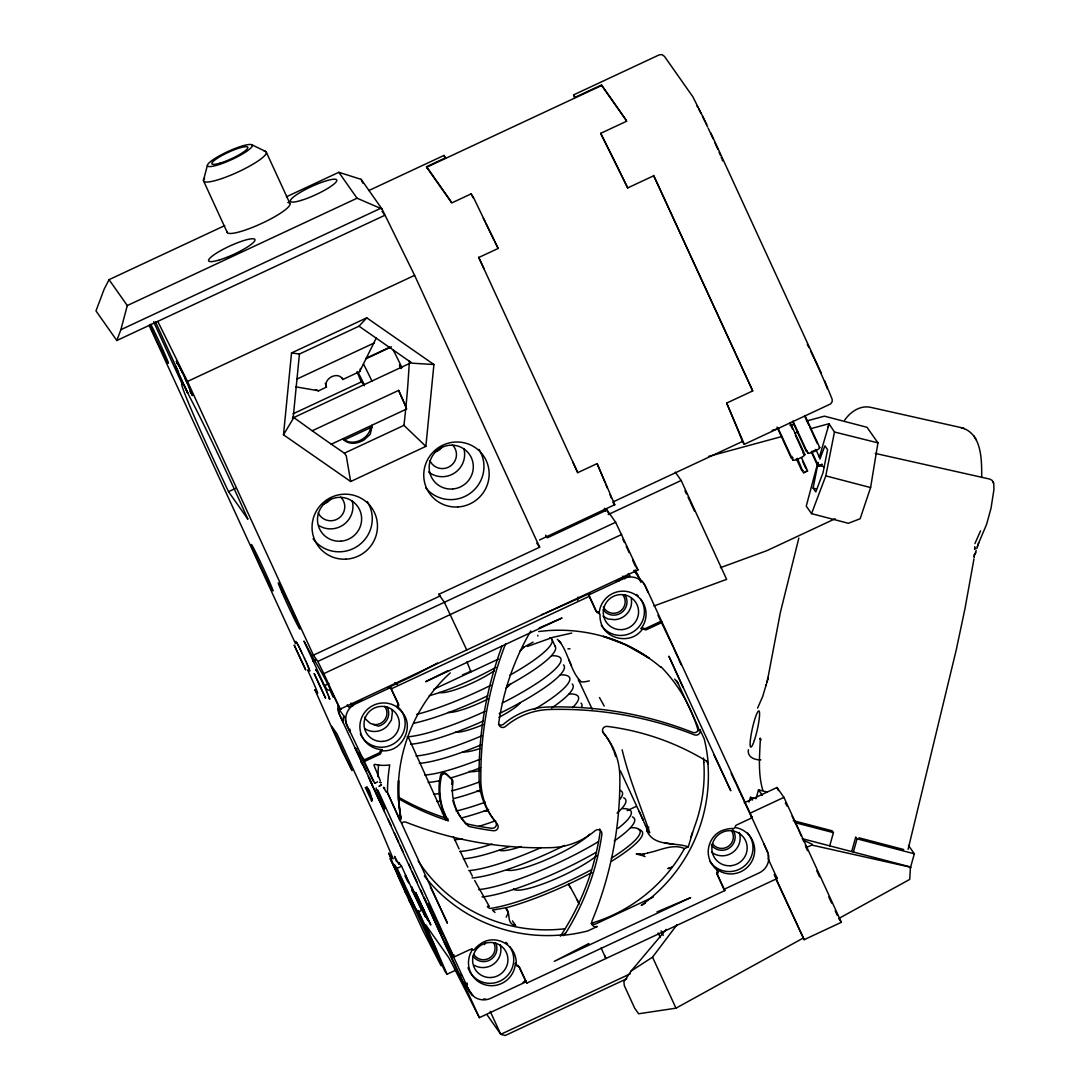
<?xml version="1.0" encoding="UTF-8"?>
<svg xmlns="http://www.w3.org/2000/svg" width="1090" height="1090" viewBox="0 0 1090 1090"><rect width="100%" height="100%" fill="white"/><g stroke="black" fill="none" stroke-linecap="round" stroke-linejoin="round"><path stroke-width="1.5" d="M981.695 477.502C981.722 459.994 982.131 433.084 960.958 427.58L870.338 407.265C860.024 405.18 850.336 411.938 844.709 420.086M622.118 749.756C628.985 778.206 640.293 805.169 649.749 832.692L646.711 830.58L648.836 827.147M384.429 787.552L384.552 788.915M646.724 829.872L646.711 830.58M409.431 360.994L407.919 383.993A131.168 15.519 -85.4 0 1 403.954 425.332M802.186 838.66L910.45 866.945L909.741 879.398L838.728 918.516L841.385 922.29L804.148 939.689L776.203 879.712M283.495 434.801L291.534 352.956L366.744 317.83L433.915 364.523L425.863 446.369L350.667 481.507L283.495 434.801L293.06 418.86L299.437 354.032L359.005 326.196L366.744 317.83M910.45 866.945L910.327 868.117L914.333 853.797L908.474 845.472M577.632 600.249L578.041 597.088M444.475 156.974L444.025 155.407L368.815 190.546M706.783 124.505L692.872 96.806L664.464 56.394L661.998 54.623L659.205 54.868L573.585 94.885L574.525 97.637M539.55 539.986L614.774 504.684L597.088 463.618L577.727 472.665L478.769 257.499L498.13 248.452L473.482 197.508L471.112 193.884L451.751 202.931L426.354 166.797L445.715 157.75L444.025 155.407M824.626 380.696L832.174 399.308L832.188 401.638L830.58 403.94L744.32 444.311L726.649 403.082L752.713 390.915L653.741 175.749L627.69 187.93A210.52 6.867 65 0 0 600.672 133.348L626.736 121.181L601.326 85.047L575.275 97.214L573.585 94.885M370.586 427.648C368.911 438.902 352.956 446.614 343.636 439.352M767.633 679.438L780.399 612.308L798.834 538.051M817.909 462.405L806.246 506.128L811.546 513.649L848.415 523.295L860.146 518.731L870.597 487.571L877.941 442.853L867 427.294L824.408 416.162L806.423 421.04M767.428 680.146L766.938 682.871L768.137 677.421L767.551 679.574M819.884 459.149L824.898 445.865L827.596 449.68L823.032 472.706L815.797 491.917L813.099 488.088L817.663 465.062L824.203 466.765M811.546 513.649L825.798 475.867L834.463 432.008L829 423.724L811.096 428.588M908.093 849.342L956.284 649.735L965.004 608.52L973.97 558.843M591.448 923.244A156.238 153.581 -35.1 0 0 684.452 848.62L688.253 846.848L694.139 827.8A156.592 153.935 -35.2 0 0 704.113 777.184A154.276 151.66 -35.1 0 0 703.799 762.455M975.196 554.142L975.632 552.426M828.019 427.457L829 423.724M766.406 683.975L762.755 696.292L757.577 708.132M203.448 180.368L207.373 165.476M109.055 279.653L104.122 289.245L95.988 310.909L116.821 340.516L120.881 329.698L127.285 305.568L109.055 279.653L224.717 225.616M341.756 377.726L342.832 379.483L359.645 371.635L360.49 368.42M819.258 457.582L829 424.242M755.983 798.807L758.49 789.841L766.76 791.994M829.735 845.854L833.428 832.651L832.12 830.812L793.261 820.647M851.74 851.331L855.745 836.984L857.053 838.837L914.333 853.797M853.361 852.039L857.053 838.837M976.204 550.491L975.196 554.02M765.957 685.692L766.352 684.343M976.776 548.543L978.67 542.82M748.966 802.131L750.506 797.294L753.762 798.262M690.883 837.229L692.436 832.501M977.335 546.608L977.839 545.177M485.391 942.646L484.546 944.676M359.645 371.635L376.227 338.091M472.788 995.388L466.03 985.769L467.038 983.085M978.384 543.651L986.545 524.508L991.001 508.349L993.944 489.519L993.739 483.688L992.173 480.404L989.775 479.082L875.311 453.426M974.937 543.529L980.564 530.844M369.701 778.628L369.619 779.731A78.33 2.548 65 0 0 375.042 791.272L380.192 802.036M376.254 787.961L376.105 788.956A78.33 2.548 65 0 1 380.846 799.529L384.865 808.685M807.05 471.098L803.534 473.033L797.417 458.331M803.044 470.376L801.831 470.39M817.936 463.427L816.683 463.604L817.827 462.651M377.753 789.896L453.944 957.047L469.654 949.717A2.085 2.057 -35.1 0 1 471.657 949.853A2.085 2.057 -35.1 0 0 474.45 949.376A23.599 23.203 -35.1 0 1 480.227 944.117C492.53 934.621 511.51 941.924 515.325 956.666A23.599 23.203 -35.1 0 1 516.251 964.323A2.085 2.057 -35.1 0 0 518.063 966.435A2.085 2.057 -35.1 0 1 519.685 967.607L526.811 983.098L724.836 890.571L717.711 875.079A2.085 2.057 -35.1 0 1 717.874 873.076A2.085 2.057 -35.1 0 0 717.438 870.324A23.599 23.203 -35.1 0 1 712.247 864.656C703.241 852.08 710.135 832.883 725.422 829.558A23.599 23.203 -35.1 0 1 733.148 828.509A2.085 2.057 -35.1 0 0 735.3 826.67A2.085 2.057 -35.1 0 1 736.513 825.035L752.209 817.704L645.471 586.297A16.445 16.173 -35.1 0 0 623.821 578.558L588.586 595.017L595.712 610.509A2.085 2.057 -35.1 0 0 597.347 611.667A2.085 2.057 -35.1 0 1 599.159 613.793A23.599 23.203 -35.1 0 1 630.851 592.524A23.599 23.203 -35.1 0 1 640.961 628.726A2.085 2.057 -35.1 0 1 643.74 628.262A2.085 2.057 -35.1 0 0 645.757 628.385L661.453 621.055M666.249 929.375L631.178 970.972L623.902 981.777L624.311 985.633L634.693 1008.196L638.617 1013.782L675.977 1008.168L803.071 938.163M381.023 782.702L379.633 782.198L380.846 782.647M631.178 970.972L652.529 957.17L677.04 924.702M646.97 828.959L643.727 821.587M506.169 917.194L508.335 912.807L505.692 907.888A92.091 16.622 -24.7 0 0 591.843 872.559M815.783 449.611L814.68 450.402M563.189 935.683L565.41 933.285L563.108 934.716A2.793 1.458 -8.5 0 1 562.058 934.92A159.263 156.551 -35.1 0 1 424.351 875.951M450.252 672.898C410.657 708.773 390.901 765.357 400.766 818.004L398.531 799.351L398.531 780.535L398.708 801.804L401.011 819.462M368.352 776.516L461.261 979.474A16.445 16.173 -35.1 0 0 466.643 985.891M380.287 780.603L373.897 765.098L374.66 764.322A38.314 37.66 -35.1 0 0 387.645 765.18L389.743 764.867A171.593 168.678 -35.1 0 0 387.481 791.817L386.364 792.198L383.353 787.28M378.911 786.353L381.541 784.786M379.974 785.686L381.105 784.936M533.078 642.133L522.764 647.732M437.512 663.033L417.511 673.784L387.686 687.899A38.314 37.66 -35.1 0 1 390.206 688.267M588.886 943.504L554.251 961.353L690.651 897.629L656.984 911.935M819.898 464.94C815.02 467.923 825.593 463.741 821.329 464.326M645.28 903.283L641.22 905.395A159.263 156.551 -35.1 0 0 707.941 763.654A2.793 1.594 -88.1 0 0 707.737 762.659L706.252 760.847M447.622 670.786L425.631 681.713L562.031 617.989L539.346 627.922M805.006 471.888L806.096 471.411M286.397 196.799L338.827 172.302L361.144 179.359L381.977 208.967L414.609 275.348L539.645 547.221L439.134 594.186L439.979 596.026L313.389 655.172L187.494 381.459L157.764 321.387M127.285 305.568L357.043 198.216L381.977 208.967M426.817 167.165L601.803 85.415M120.881 329.698L380.437 208.422M116.821 340.516L384.865 215.275L382.031 211.242M187.494 381.459L414.609 275.348M296.684 379.184L374.442 342.859M365.968 358.324L389.798 347.192M366.131 358.678L391.446 346.852M295.867 386.855L318.648 390.792L326.441 387.141C323.253 378.244 338.309 370.736 342.832 379.483M293.101 413.791L362.302 381.459M410.603 362.97L292.392 418.192M312.258 430.754L398.627 390.397L405.671 406.107M153.608 321.809L182.398 384.402A98.672 3.216 65 0 0 228.532 491.672L235.522 488.402M331.21 444.257L406.788 408.941M344.317 439.924L371.881 427.035L371.799 425.413M293.019 416.966L310.459 429.528A131.168 8.12 35.4 0 0 344.372 453.168L403.954 425.359L425.863 446.369M613.193 501.85L742.126 441.614M334.235 697L333.159 697.055L329.875 689.943L327.6 690.065L324.466 685.624L303.987 641.07C311.454 656.303 321.073 670.268 328.431 685.569L340.162 709.113L637.991 569.961L615.646 522.274L606.98 509.97L547.412 537.792L545.627 535.245M608.206 514.562L681.155 480.486L726.635 579.362L653.959 605.986M312.707 661.194L315.691 659.791M313.389 655.172L317.803 661.439L615.646 522.274M317.803 661.439L323.839 673.634L621.682 534.481M324.466 685.624L328.935 683.525M361.866 699.957L354.822 703.254A16.445 16.173 -35.1 0 0 349.168 707.56L347.247 704.808M590.439 593.164L545.3 613.248M364.074 761.638L379.77 754.307A2.085 2.057 -35.1 0 0 380.969 752.672A2.085 2.057 -35.1 0 1 383.121 750.833A23.599 23.203 -35.1 0 0 390.847 749.784C404.445 745.369 412.075 726.975 404.036 714.686A23.599 23.203 -35.1 0 0 398.831 709.031A2.085 2.057 -35.1 0 1 398.395 706.266A2.085 2.057 -35.1 0 0 398.572 704.263L390.574 687.531L355.34 703.99A16.445 16.173 -35.1 0 0 347.206 725.64L374.688 783.22M391.446 688.771L589.458 596.244L596.584 611.735A2.085 2.057 -35.1 0 0 598.206 612.907A2.085 2.057 -35.1 0 1 600.018 615.019A23.599 23.203 -35.1 0 0 600.958 622.69C604.773 637.105 623.957 642.923 636.042 635.225A23.599 23.203 -35.1 0 0 641.833 629.966A2.085 2.057 -35.1 0 1 644.612 629.489A2.085 2.057 -35.1 0 0 646.629 629.625L662.325 622.295M433.779 689.289L498.253 659.164M835.09 518.772L766.897 550.641L720.367 567.686M363.202 760.411L378.898 753.067A2.085 2.057 -35.1 0 0 380.097 751.432A2.085 2.057 -35.1 0 1 382.263 749.607A23.599 23.203 -35.1 0 1 361.376 718.433A23.599 23.203 -35.1 0 1 397.959 707.792A2.085 2.057 -35.1 0 1 397.537 705.026A2.085 2.057 -35.1 0 0 397.7 703.023L390.574 687.531M374.865 783.165L377.617 781.884M397.087 868.308L401.556 866.223L421.83 910.314L417.361 912.398L407.224 891.634L413.928 907.507L412.756 905.845L394.212 864.52L397.087 868.308L417.361 912.398M627.145 810.647L636.396 806.327M744.225 802.812L776.993 787.498L783.928 797.376L841.385 922.29M749.675 813.372L783.928 797.376M416.489 909.482L444.774 970.999L447.05 974.228L456.233 969.937M653.332 897.029L595.644 923.979A4.115 4.047 -35.1 0 1 591.107 923.271M523.064 982.226L526.02 980.85M526.811 983.098L525.952 981.858L490.718 998.317A16.445 16.173 -35.1 0 1 469.068 990.578L453.086 955.821L453.944 957.047M716.716 872.49A2.085 2.057 -35.1 0 0 716.839 873.853L723.964 889.345L759.199 872.886A16.445 16.173 -35.1 0 0 767.333 851.236L751.337 816.465L752.209 817.704M447.05 974.228L425.727 924.851L448.222 956.843A32.891 1.076 65 0 1 454.639 968.942L479.368 1017.651L777.211 878.486L767.973 858.429M630.17 973.861L500.773 1034.315L487.284 1015.131M626.75 978.738L505.256 1035.5L500.773 1034.315L490.228 1011.411M813.985 450.756L812.595 451.301M804.488 840.785L811.641 843.96A15.955 1.867 15.6 0 1 812.35 844.859L806.11 847.598L807.526 850.677M541.43 614.733L543.965 613.779M579.267 679.697L578.463 679.847L592.183 709.14M527.41 646.438L552.875 637.337L571.732 633.072M834.463 432.008L877.941 442.853M647.951 852.911C659.491 850.718 673.143 843.197 684.452 848.62M646.561 853.307L647.419 853.075M772.088 430.359L778.628 428.588M790.073 425.481L793.343 424.596M708.554 456.424L781.789 436.545M794.814 433.003L798.071 432.131M644.49 853.783L642.719 854.042L645.498 853.565M493.484 909.823L496.359 909.496M538.719 631.56C577.155 626.478 617.376 635.933 649.177 658.197L626.055 644.912L603.356 636.342C624.393 642.5 644.095 653.087 660.812 667.271M366.567 771.666L354.836 747.713A38.314 37.66 -35.1 0 0 356.975 748.994M567.917 648.904L570.016 648.768M638.549 854.151L641.288 854.165L636.179 853.988L642.964 855.732A124.151 37.455 62 0 1 644.326 856.222M433.915 364.523L412.197 363.202L359.005 326.196M647.569 827.773A198.693 35.861 -24.7 0 0 647.31 831.656C654.354 846.712 674.955 842.093 688.253 846.848M673.388 844.273L664.26 842.761L666.29 843.415M373.42 781.407L361.607 757.332L354.836 747.713M291.534 352.956L299.437 354.032M365.273 769.853L339.399 714.536A16.445 16.173 -35.1 0 1 338.023 706.266M645.048 856.59L644.531 856.413M760.861 759.825C754.702 760.152 746.963 757.019 748.408 749.688M811.968 845.104L910.668 867.259M825.798 475.867L870.597 487.571M813.099 488.088L816.369 488.947M858.947 837.815L903.678 849.505M794.76 822.555L833.428 832.651M960.958 427.58L964.35 428.561M387.045 706.92A13.162 12.93 -35.1 0 1 378.339 726.172L370.164 723.31L365.436 718.95A8.175 5.886 54.3 0 1 364.564 717.275M315.46 389.716L318.648 390.792M343.759 715.817A32.591 32.032 -35.1 0 0 343.118 722.234L339.93 715.285A16.445 16.173 -35.1 0 1 338.459 708.432L341.156 709.399M251.763 144.738L265.47 151.387M394.825 682.681L397.55 684.397M603.097 616.259L607.92 618.97L614.719 619.679A17.753 17.454 -35.1 0 0 631.274 598.655M342.9 438.929C346.92 443.685 353.882 444.257 359.4 442.09A15.573 9.17 -23.7 0 0 364.183 439.856L370.232 434.242L371.963 427.035M492.407 910.027L494.983 912.494M557.371 639.299L560.832 643.168L558.802 640.62C568.748 652.202 570.438 672.108 581.379 681.918A126.781 15.587 -31.3 0 0 589.308 680.855M362.153 381.991L364.251 385.778M760.97 740.069L760.37 738.761C759.594 755.847 757.863 773.559 762.796 790.223M744.32 444.311L742.631 441.968A210.52 6.867 65 0 0 726.649 403.096M614.746 504.847L613.057 502.504M488.892 907.997L487.394 906.212L487.884 906.825M489.396 906.607L474.654 880.475M600.672 133.348L627.69 187.93M675.296 472.147L681.155 480.486M636.26 567.495L637.991 569.961M657.938 615.223L672.748 646.057M628.276 573.504L630.211 576.256A16.445 16.159 -35.1 0 0 623.303 577.809L616.259 581.106A32.591 32.046 -35.1 0 1 618.847 581.161M622.853 576.106L624.788 578.858M338.827 172.302L357.043 198.216M758.49 789.841L762.305 795.264M750.506 797.294L752.454 800.06M588.586 595.017L589.458 596.244M774.336 874.412L777.211 878.486M536.77 543.133L539.645 547.221M723.964 889.345L724.836 890.571M344.385 453.195L346.266 455.852L350.667 481.507M438.671 594.173L444.379 602.293L466.738 649.967M568.408 884.276L570.492 887.573A85.102 2.78 65 0 1 578.163 901.866L579.035 903.583M228.532 491.672L247.907 519.221A98.672 3.216 65 0 0 189.66 396.923L184.033 384.675M398.681 798.752A254.91 250.591 -35.1 0 0 448.14 820.729L447.281 819.503A62.661 61.599 -35.1 0 1 440.592 775.004A3.134 3.079 -35.1 0 1 445.796 773.369L451.151 778.396A3.134 3.079 -35.1 0 1 452.078 781.08A50.126 49.282 -35.1 0 0 451.682 784.337M351.062 703.091L352.996 705.843M338.459 708.432L345.23 718.051A16.445 16.173 -35.1 0 0 346.688 724.904L349.89 731.853A32.591 32.032 -35.1 0 1 349.985 729.278M362.902 765.235L360.858 761.801M365.75 788.043L365.314 787.43L371.826 801.273L371.39 800.659M401.556 866.223L398.681 862.422L399.131 863.757M408.069 881.742L408.873 882.886L405.344 875.216M421.83 910.314L411.693 889.549L412.183 890.925M423.792 896.866L446.873 947.796L453.631 957.415A38.314 37.66 -35.1 0 1 454.04 954.895M405.126 892.056L407.06 894.808L390.111 858.443L412.429 905.368L409.022 900.531M568.667 884.658L570.615 887.778M973.697 435.659L974.842 437.458M975.182 438.057L976.313 439.842M407.033 880.161L407.606 881.061M399.526 364.741L400.248 365.995M316.005 669.669L317.108 671.604M316.509 670.527L315.923 669.928M329.098 698.336L329.602 699.208M309.233 670.173L309.846 671.031L308.157 666.658M599.473 697.532L604.214 706.061M400.452 366.621L401.311 368.216M178.542 365.123L177.316 363.147L177.561 364.101M190.287 391.569L191.513 393.544L190.205 389.907M296.902 642.923L297.461 643.931M179.332 366.621L176.348 361.062L177.111 363.447M190.205 391.678L192.494 395.629L188.434 385.833M317.013 671.413L317.871 673.061M298.183 645.307L295.867 641.329M470.09 871.687L472.365 876.128M577.087 899.795L579.185 903.869M622.908 539.441L623.371 540.34M400.807 367.071L401.474 368.379M178.637 365.014L181.335 370.641M317.79 672.884L318.784 674.86M297.829 644.503L299.041 647.01M406.42 879.003L406.066 878.308M467.828 867.204L460.144 851.222M179.7 367.126L182.507 373.025M318.716 674.724L319.82 676.958M298.769 646.343L301.085 651.18M623.889 541.403L624.461 542.575M568.912 660.022L571.46 665.459M319.779 676.849L323.335 684.316M299.818 648.468L302.216 653.523M398.763 864.179L394.58 856.359L394.853 857.476M428.547 903.624L453.631 957.415M182.234 372.303L183.72 375.587M405.466 877.069L405.03 876.156M713.773 754.471L730.777 790.768L668.865 656.18L683.062 687.586M430.414 886.865L447.404 923.175L387.304 792.267L400.071 820.838M731.118 773.287L735.6 782.811M183.624 375.205L187.766 384.13M302.162 653.332L304.587 658.537M736.254 784.214L740.124 792.512M604.541 955.494L605.945 958.505L601.067 947.905M184.959 378.216L190.082 389.348M323.335 684.316L324.548 686.918M740.764 793.874L751.896 818.059M620.455 770.916L640.811 815.048M710.762 132.844L821.424 373.434M804.965 415.454L819.762 447.595M804.638 416.053L808.862 425.236M809.57 426.762L817.323 443.603M815.824 449.434L819.203 456.792M811.669 451.383L818.426 466.084M811.273 451.859L816.683 463.604M792.948 421.067L807.731 453.222M792.621 421.667L806 450.756M790.073 422.416L804.87 454.557M789.746 423.002L792.566 429.133M795.387 435.251L802.431 450.565M801.613 457.868L807.69 471.098M802.581 461.274L805.96 468.618M796.381 458.808L801.79 470.567M778.056 428.029L792.839 460.171M777.02 427.089L791.108 457.705M816.751 870.719L819.585 876.891M828.795 896.934L831.643 903.092M835.185 910.804L837.311 915.437M776.993 787.498L778.396 790.563M648.141 592.497L644.953 585.548A16.445 16.159 -35.1 0 0 640.716 580.003L633.944 570.383A16.445 16.159 -35.1 0 1 638.181 575.929L640.743 581.488M763.613 843.537L766.801 850.486A16.445 16.173 -35.1 0 1 767.633 852.693M626.273 546.417L629.08 552.521M632.582 560.151L635.388 566.255M635.252 569.879L640.934 582.224M606.98 509.97L608.356 512.968M774.363 874.916L804.148 939.689M604.364 508.308L605.74 511.305M677.04 681.114L698.118 726.935A4.115 4.047 -35.1 0 1 692.831 732.453A370.041 363.76 -35.1 0 0 547.766 707.029A69.896 68.711 -35.1 0 0 503.703 724.073A4.115 4.047 -35.1 0 1 498.498 724.223M361.144 179.359L362.888 183.134M639.558 812.295L639.898 813.017M552.058 639.558L555.437 646.901M661.099 930.833L663.211 935.411M658.142 932.958L660.254 937.536M652.529 957.17L675.977 1008.168M266.205 151.946L289.872 203.38M203.666 181.158L227.32 232.592M505.692 907.888C511.455 912.943 505.596 923.857 515.597 925.492L512.831 921.513A63.384 11.445 -24.7 0 1 512.518 920.9M518.826 966.367L525.952 981.858M445.701 819.83L408.409 737.467M453.44 836.684L459.081 848.933M323.839 673.634L340.162 709.113M363.965 766.76L372.467 785.236M376.009 792.934L384.498 811.396M388.04 819.094L390.874 825.253M394.417 832.951L398.654 842.189M400.071 845.268L402.905 851.426M408.573 863.73L410.698 868.349M412.115 871.428L417.061 882.205M420.604 889.903L422.729 894.522M424.146 897.588L429.106 908.365M432.635 916.063L434.052 919.143M436.177 923.761L441.137 934.539M444.679 942.223L479.368 1017.651M155.325 321.618L178.556 372.126M149.098 325.379L295.513 643.7M307.598 669.969L313.28 682.34A28.776 0.94 65 0 1 317.299 693.131L314.833 689.629L342.41 751.541L352.016 770.453L331.741 726.362L336.946 733.774L379.184 825.621L393.19 858.852M418.192 910.572L436.463 950.289L417.606 910.845M391.664 858.307L388.667 853.075L399.976 880.597L423.152 930.983L441.096 965.767L412.088 902.711M324.52 686.877L326.768 691.823M304.464 658.36L305.745 661.058M673.347 647.378L677.994 657.679M639.121 811.301L643.086 820.102L642.596 819.026M641.302 816.138L643.086 820.102M305.541 660.717L306.808 663.442M678.525 658.864L681.087 664.641M642.719 819.312L643.1 820.171M398.627 390.397L406.107 407.401M326.7 691.714L327.709 693.976M306.535 662.924L307.748 665.595M396.133 860.555L396.569 861.577M645.512 825.675L645.689 826.084M400.316 367.18L400.888 368.515M327.64 693.826L328.499 695.829M307.407 664.927L308.552 667.448M395.725 859.628L395.084 858.075M400.493 367.371L400.875 368.311M466.915 661.807L470.281 670.159A32.891 1.076 65 0 1 470.349 671.631M328.417 695.665L329.125 697.341M993.017 481.521L993.617 483.006M326.441 387.141L325.283 383.244M399.553 365.273L399.867 366.09M329.03 697.15L329.562 698.472M308.729 668.061L309.138 669.11M329.453 698.254L329.779 699.167M315.828 669.71L316.154 670.623M578.436 679.806L578.681 680.637M537.724 635.266L537.929 636.015M418.11 860.923A156.238 153.581 -35.1 0 0 519.317 927.495L522.369 927.999A156.183 153.54 -35.1 0 0 564.824 928.762M638.454 829.517A92.091 16.622 -24.7 0 1 611.476 861.318M505.937 907.657A91.901 24.634 -26.8 0 1 496.604 909.305M661.003 666.78A156.824 154.167 -35.1 0 1 698.213 730.722M703.472 758.054A156.824 154.167 -35.1 0 1 703.84 762.455M495.718 943.054A13.162 12.93 -35.1 0 1 490.228 959.854A13.162 12.93 -35.1 0 1 473.006 956.148M150.815 324.302A25.492 0.831 65 0 1 165.748 356.321A25.492 0.831 65 0 1 164.849 357.139A25.492 0.831 65 0 1 149.848 325.161M384.661 706.306A11.513 11.322 -35.1 0 1 373.093 724.414M624.72 594.636A13.162 12.93 -35.1 0 1 621.314 612.771A13.162 12.93 -35.1 0 1 603.124 609.678M732.861 829.776A13.162 12.93 -35.1 0 1 729.469 847.911A13.162 12.93 -35.1 0 1 711.279 844.818M494.056 943.504A11.513 11.322 -35.1 0 1 489.246 958.205A11.513 11.322 -35.1 0 1 474.177 954.963M367.276 501.577A32.891 32.332 -35.1 0 1 357.847 545.954A32.891 32.332 -35.1 0 1 313.062 538.787M478.96 449.393A32.891 32.332 -35.1 0 1 470.131 493.348A32.891 32.332 -35.1 0 1 425.631 487.734M330.91 498.77A13.979 13.748 -35.1 0 1 323.062 504.234M442.594 446.587A13.979 13.748 -35.1 0 1 434.746 452.05M340.816 497.122A13.979 13.748 -35.1 0 1 338.731 518.227A13.979 13.748 -35.1 0 1 318.226 512.859M452.5 444.938A13.979 13.748 -35.1 0 1 450.429 466.043A13.979 13.748 -35.1 0 1 429.91 460.675M352.193 500.869A22.209 21.827 -35.1 0 1 318.771 525.489M463.877 448.671A22.209 21.827 -35.1 0 1 428.547 471.943M264.202 151.101A34.539 6.24 -24.7 0 1 236.53 172.683A34.539 6.24 -24.7 0 1 204.647 178.065M287.855 202.536A34.539 6.24 -24.7 0 1 264.271 222.197A34.539 6.24 -24.7 0 1 227.115 231.802M731.349 830.471A11.513 11.322 -35.1 0 1 728.365 846.331A11.513 11.322 -35.1 0 1 712.451 843.633M623.194 595.331A11.513 11.322 -35.1 0 1 619.365 611.735A11.513 11.322 -35.1 0 1 603.329 606.789M802.921 451.955A6.635 1.199 -24.7 0 1 802.676 452.963M792.961 457.691A6.635 1.199 -24.7 0 1 792.062 456.41M803.712 454.435A6.635 1.199 -24.7 0 1 799.556 458.359A6.635 1.199 -24.7 0 1 793.288 459.299M819.149 447.431A6.635 1.199 -24.7 0 1 813.917 451.642A6.635 1.199 -24.7 0 1 808.18 452.35M807.159 450.879A6.635 1.199 -24.7 0 1 806.123 450.238M426.858 167.901A32.891 1.076 65 0 1 427.157 167.56L449.938 199.96A32.891 1.076 65 0 1 451.301 202.236M572.754 461.765A32.891 1.076 65 0 1 577.659 472.624M478.565 257.172A32.891 1.076 65 0 1 484.001 268.78M601.83 86.151A32.891 1.076 65 0 1 602.13 85.81L624.924 118.211A32.891 1.076 65 0 1 626.273 120.486M653.55 175.422A32.891 1.076 65 0 1 658.973 187.03L747.74 380.001A32.891 1.076 65 0 1 752.645 390.86M471.112 193.884A210.52 6.867 65 0 1 473.196 197.985M483.265 218.15A210.52 6.867 65 0 1 485.214 222.074M485.868 223.409A210.52 6.867 65 0 1 493.947 239.868M494.642 241.285A210.52 6.867 65 0 1 498.13 248.452M597.088 463.631A210.52 6.867 65 0 1 605.1 482.638M605.699 484.069A210.52 6.867 65 0 1 607.403 488.225M609.978 494.642A210.52 6.867 65 0 1 611.381 498.171M696.946 105.907A30.833 1.008 65 0 1 697.641 107.093M698.567 108.768A30.833 1.008 65 0 1 701.02 113.51M702.505 116.467A30.833 1.008 65 0 1 705.257 122.107M705.843 123.306A30.833 1.008 65 0 1 707.628 127.04M708.241 128.32A30.833 1.008 65 0 1 713.051 138.662M714.768 142.422A30.833 1.008 65 0 1 717.847 149.316M719.141 152.328A30.833 1.008 65 0 1 720.258 154.957M721.158 157.164A30.833 1.008 65 0 1 721.839 158.895M722.261 160.135A30.833 1.008 65 0 1 722.438 160.843M807.281 344.263A30.833 1.008 65 0 1 808.889 347.547M810.619 351.089A30.833 1.008 65 0 1 814.23 358.692M814.829 359.986A30.833 1.008 65 0 1 827.215 388.626M684.942 490.786A25.492 0.831 65 0 1 686.468 493.92M688.062 497.258A25.492 0.831 65 0 1 689.711 500.732M690.27 501.918A25.492 0.831 65 0 1 694.534 511.183M785.304 803.18A24.675 0.804 65 0 1 785.645 803.643M786.231 804.611A24.675 0.804 65 0 1 787.034 806.082M792.076 816.083A24.675 0.804 65 0 1 797.907 828.427M798.425 829.558A24.675 0.804 65 0 1 801.368 836.057M802.649 838.959A24.675 0.804 65 0 1 803.766 841.548M805.401 845.513A24.675 0.804 65 0 1 805.878 846.807M361.648 382.617A24.675 0.804 65 0 1 357.043 371.663M358.106 372.521A24.675 0.804 65 0 1 364.251 384.716M363.447 363.978A32.891 1.076 65 0 1 372.044 381.323M393.231 350.054A32.891 1.076 65 0 1 401.829 367.398M739.252 832.392A17.753 17.454 -35.1 0 1 711.552 852.189M500.16 944.689A17.753 17.454 -35.1 0 1 474.341 965.318M377.971 776.761A171.593 168.678 -35.1 0 1 378.543 764.758M391.923 709.903A17.753 17.454 -35.1 0 1 392.305 712.86L391.405 720.136L387.427 725.885A17.753 17.454 -35.1 0 1 365.273 728.951M602.606 731.744A69.896 68.711 -35.1 0 1 611.381 745.451M612.008 746.8A69.896 68.711 -35.1 0 1 613.711 750.901M614.229 752.304A69.896 68.711 -35.1 0 1 615.564 756.542M502.081 645.975A370.041 363.76 -35.1 0 0 479.096 778.042A69.896 68.711 -35.1 0 0 495.541 821.587A4.115 4.047 -35.1 0 1 491.835 828.291A254.924 250.591 -35.1 0 1 465.307 823.509M447.99 818.767A254.924 250.591 -35.1 0 1 398.436 797.144M599.623 829.013A4.115 4.047 -35.1 0 1 600.181 831.697A254.924 250.591 -35.1 0 1 560.383 936.215M363.733 758.626A38.314 37.66 -35.1 0 1 361.607 757.332M636.26 572.74A16.445 16.173 -35.1 0 1 637.664 575.193M768.123 854.982A16.445 16.173 -35.1 0 1 768.273 857.34M466.03 985.769A16.445 16.173 -35.1 0 1 461.779 980.223L458.59 973.275A32.591 32.032 -35.1 0 0 461.656 975.591M485.649 998.958A16.445 16.173 -35.1 0 1 483.292 999.149M472.788 995.388A16.445 16.173 -35.1 0 1 468.55 989.843L465.348 982.894A32.591 32.032 -35.1 0 0 467.378 984.488M446.873 947.796A38.314 37.66 -35.1 0 1 447.554 944.022M674.724 679.084A159.263 156.551 -35.1 0 1 678.58 684.125M448.14 820.729A62.661 61.599 -35.1 0 1 441.464 776.23A3.134 3.079 -35.1 0 1 446.655 774.609L452.009 779.623A3.134 3.079 -35.1 0 1 452.936 782.32A50.126 49.282 -35.1 0 0 468.795 826.384A254.924 250.605 -35.1 0 0 493.579 830.757A4.115 4.047 -35.1 0 0 497.272 824.054A69.896 68.711 -35.1 0 1 480.826 780.508A370.041 363.76 -35.1 0 1 505.61 643.7M467.937 825.157A50.126 49.282 -35.1 0 1 452.95 800.537M401.597 823.209A4.115 4.047 -35.1 0 1 406.093 822.214A370.041 363.76 -35.1 0 0 551.159 847.652A69.896 68.711 -35.1 0 0 595.222 830.594A4.115 4.047 -35.1 0 1 601.912 834.163A254.91 250.591 -35.1 0 1 565.506 933.422A4.115 4.047 -35.1 0 1 562.358 935.356A159.276 156.579 -35.1 0 0 587.755 930.942L597.375 926.446A4.115 4.047 -35.1 0 1 591.911 921.282A370.028 363.747 -35.1 0 0 619.829 776.625A69.896 68.711 -35.1 0 0 603.383 733.079A4.115 4.047 -35.1 0 1 607.089 726.376A254.91 250.591 -35.1 0 1 706.347 760.984A4.115 4.047 -35.1 0 1 708.241 764.09A159.263 156.565 -35.1 0 0 704.222 738.897L699.848 729.401A4.115 4.047 -35.1 0 1 694.562 734.933A370.041 363.76 -35.1 0 0 549.496 709.495A69.896 68.711 -35.1 0 0 505.433 726.54A4.115 4.047 -35.1 0 1 498.743 722.97A254.91 250.577 -35.1 0 1 530.775 630.974M640.525 598.969A23.599 23.203 -35.1 0 1 633.862 631.396A23.599 23.203 -35.1 0 1 601.339 625.292M636.506 594.432A23.599 23.203 -35.1 0 1 638.263 596.107M399.008 707.9A23.599 23.203 -35.1 0 1 394.607 743.176A23.599 23.203 -35.1 0 1 360.313 733.897M509.861 946.842A23.599 23.203 -35.1 0 1 502.149 979.937A23.599 23.203 -35.1 0 1 469.436 971.081M468.904 969.991A23.599 23.203 -35.1 0 1 468.005 967.729M505.855 942.305A23.599 23.203 -35.1 0 1 507.599 943.995M471.52 951.216A23.599 23.203 -35.1 0 0 485.431 984.897A23.599 23.203 -35.1 0 0 515.393 963.083A2.085 2.057 -35.1 0 0 517.191 965.195A2.085 2.057 -35.1 0 1 518.172 965.577M472.433 948.886A2.085 2.057 -35.1 0 1 471.425 948.886M747.658 833.114A23.599 23.203 -35.1 0 1 743.462 866.782A23.599 23.203 -35.1 0 1 709.931 861.386M735.927 827.664A23.599 23.203 -35.1 0 1 752.454 860.146A23.599 23.203 -35.1 0 1 716.58 869.084A2.085 2.057 -35.1 0 1 717.179 871.537M471.084 671.018A65.782 11.881 -24.7 0 1 468.25 672.339M466.82 672.993A65.782 11.881 -24.7 0 1 462.542 674.914M523.99 646.983A65.782 11.881 -24.7 0 1 519.971 651.071M495.936 667.271A65.782 11.881 -24.7 0 1 429.269 695.706M494.519 670.568A34.539 6.24 -24.7 0 1 463.223 686.836A34.539 6.24 -24.7 0 1 439.297 692.395M549.96 637.596A90.456 16.323 -24.7 0 1 509.616 675.337M490.922 685.229A90.456 16.323 -24.7 0 1 416.707 714.413M554.66 645.798A90.456 16.323 -24.7 0 1 506.973 686.005M487.734 695.788A90.456 16.323 -24.7 0 1 413.941 723.229M510.719 683.607A35.956 6.486 -24.7 0 1 505.869 688.253M488.225 698.894A35.956 6.486 -24.7 0 1 448.072 712.424M551.635 655.744A90.456 16.323 -24.7 0 1 502.299 703.023M485.145 711.307A90.456 16.323 -24.7 0 1 407.21 736.854M563.435 664.9A90.456 16.323 -24.7 0 1 499.166 713.623M483.143 721.09A90.456 16.323 -24.7 0 1 410.589 744.198M520.325 702.805A37.387 6.744 -24.7 0 1 498.975 717.302M483.51 724.523A37.387 6.744 -24.7 0 1 455.593 732.167M560.423 674.86A90.456 16.323 -24.7 0 1 534.345 709.426M481.834 735.777A90.456 16.323 -24.7 0 1 415.998 755.956M572.223 684.002A90.456 16.323 -24.7 0 1 551.635 707.996M481.194 744.824A90.456 16.323 -24.7 0 1 419.378 763.313M480.186 748.476A38.818 7.003 -24.7 0 1 463.1 751.896M569.212 693.962A90.456 16.323 -24.7 0 1 572.536 707.574M479.954 759.28A90.456 16.323 -24.7 0 1 424.787 775.058M581.011 703.105A90.456 16.323 -24.7 0 1 581.706 707.178M480.704 767.673A90.456 16.323 -24.7 0 1 450.402 778.001M440.292 780.549A90.456 16.323 -24.7 0 1 428.166 782.416M480.513 770.398A40.235 7.262 -24.7 0 1 469.313 771.284M479.627 781.898A90.456 16.323 -24.7 0 1 451.846 790.836M439.829 793.425A90.456 16.323 -24.7 0 1 433.575 794.174M481.412 789.841A90.456 16.323 -24.7 0 1 453.958 798.507M440.551 801.164A90.456 16.323 -24.7 0 1 436.954 801.518M479.927 791.463A41.665 7.521 -24.7 0 1 476.82 790.999M485.241 802.172A90.456 16.323 -24.7 0 1 456.07 811.055M444.72 813.072A90.456 16.323 -24.7 0 1 442.363 813.276M488.62 809.516A90.456 16.323 -24.7 0 1 462.746 817.609M487.434 811.205A43.082 7.78 -24.7 0 1 484.328 810.728M495.609 820.702A90.456 16.323 -24.7 0 1 478.946 826.343M462.187 838.741A90.456 16.323 -24.7 0 1 454.53 839.722M492.094 844.069A90.456 16.323 -24.7 0 1 459.939 851.481M509.371 846.562A90.456 16.323 -24.7 0 1 463.318 858.825M521.347 846.508A45.944 8.298 -24.7 0 1 499.343 850.173M620.251 790.441A90.456 16.323 -24.7 0 1 619.992 799.229M541.28 847.475A90.456 16.323 -24.7 0 1 468.727 870.583M623.63 797.785A90.456 16.323 -24.7 0 1 617.063 813.004M564.606 845.418A90.456 16.323 -24.7 0 1 472.106 877.941M589.717 834.204A47.361 8.556 -24.7 0 1 546.649 859.547A47.361 8.556 -24.7 0 1 506.85 869.888M621.927 808.589A90.456 16.323 -24.7 0 1 617.989 828.427M598.573 841.534A90.456 16.323 -24.7 0 1 478.66 889.603M632.418 816.887A90.456 16.323 -24.7 0 1 614.256 840.962M596.421 852.148A90.456 16.323 -24.7 0 1 482.039 896.947M596.938 855.486A48.791 8.802 -24.7 0 1 549.428 881.428A48.791 8.802 -24.7 0 1 513.513 888.922M630.715 827.692A90.456 16.323 -24.7 0 1 611.299 858.212M591.475 869.697A90.456 16.323 -24.7 0 1 489.901 908.447M423.547 909.564L430.795 924.974L415.617 892.397L423.601 909.564M974.746 547.139L974.692 549.333L974.746 547.139M974.474 554.265L974.174 557.099L974.474 554.265M418.751 901.171L414.418 892.669L418.751 901.171M397.891 872.027L404.404 884.971L397.891 872.027M420.931 905.749L428.084 920.587L419.963 904.727L425.686 917.167L425.018 916.213L411.502 886.824L420.931 905.749M671.672 867.299L668.047 868.526L671.672 867.299M175.354 366.512L187.698 393.149L175.354 366.512M294.286 645.321L305.609 669.737L294.286 645.321M314.247 673.702L325.569 698.118L314.247 673.702M369.374 790.577L366.731 786.817L372.385 800.292L369.374 790.577M760.452 739.143L760.193 738.066L760.425 739.156M281.915 592.129A25.492 0.831 65 0 0 299.764 629.039A25.492 0.831 65 0 0 285.88 597.238A25.492 0.831 65 0 0 281.915 592.129M255.019 553.87A25.492 0.831 65 0 0 272.868 590.794A25.492 0.831 65 0 0 258.984 558.979A25.492 0.831 65 0 0 255.019 553.87M345.939 559.17A32.891 32.332 -35.1 0 0 372.48 508.989A32.891 32.332 -35.1 0 0 315.868 511.932A32.891 32.332 -35.1 0 0 345.939 559.17M457.637 506.986A32.891 32.332 -35.1 0 0 484.164 456.805A32.891 32.332 -35.1 0 0 427.553 459.748A32.891 32.332 -35.1 0 0 457.637 506.986M340.966 541.171A22.209 21.827 -35.1 0 0 357.942 506.836A22.209 21.827 -35.1 0 0 319.779 509.861A22.209 21.827 -35.1 0 0 340.966 541.171M452.65 488.988A22.209 21.827 -35.1 0 0 469.627 454.653A22.209 21.827 -35.1 0 0 431.463 457.677A22.209 21.827 -35.1 0 0 452.65 488.988M220.166 164.222A24.675 4.455 -24.7 0 0 252.294 145.243A24.675 4.455 -24.7 0 0 217.142 157.124A24.675 4.455 -24.7 0 0 220.166 164.222M219.976 163.159A19.729 3.556 -24.7 0 0 247.825 147.818A19.729 3.556 -24.7 0 0 221.801 155.597A19.729 3.556 -24.7 0 0 219.976 163.159M301.208 200.397A25.492 4.605 -24.7 0 0 336.796 180.586A25.492 4.605 -24.7 0 0 302.707 190.995A25.492 4.605 -24.7 0 0 301.208 200.397M219.417 259.924A25.492 4.605 -24.7 0 0 254.992 240.113A25.492 4.605 -24.7 0 0 220.916 250.523A25.492 4.605 -24.7 0 0 219.417 259.924M754.389 740.314A18.503 2.534 -77.4 0 0 759.171 711.143A18.503 2.534 -77.4 0 0 750.996 735.505A18.503 2.534 -77.4 0 0 754.389 740.314M491.631 977.485A17.753 17.454 -35.1 0 0 504.834 949.853A17.753 17.454 -35.1 0 0 474.354 952.687A17.753 17.454 -35.1 0 0 491.631 977.485M383.04 741.391A17.753 17.454 -35.1 0 0 396.242 713.759A17.753 17.454 -35.1 0 0 365.763 716.58A17.753 17.454 -35.1 0 0 383.04 741.391M622.295 629.598A17.753 17.454 -35.1 0 0 635.497 601.98A17.753 17.454 -35.1 0 0 605.005 604.8A17.753 17.454 -35.1 0 0 622.295 629.598M730.886 865.705A17.753 17.454 -35.1 0 0 744.089 838.074A17.753 17.454 -35.1 0 0 713.596 840.894A17.753 17.454 -35.1 0 0 730.886 865.705"/></g></svg>
